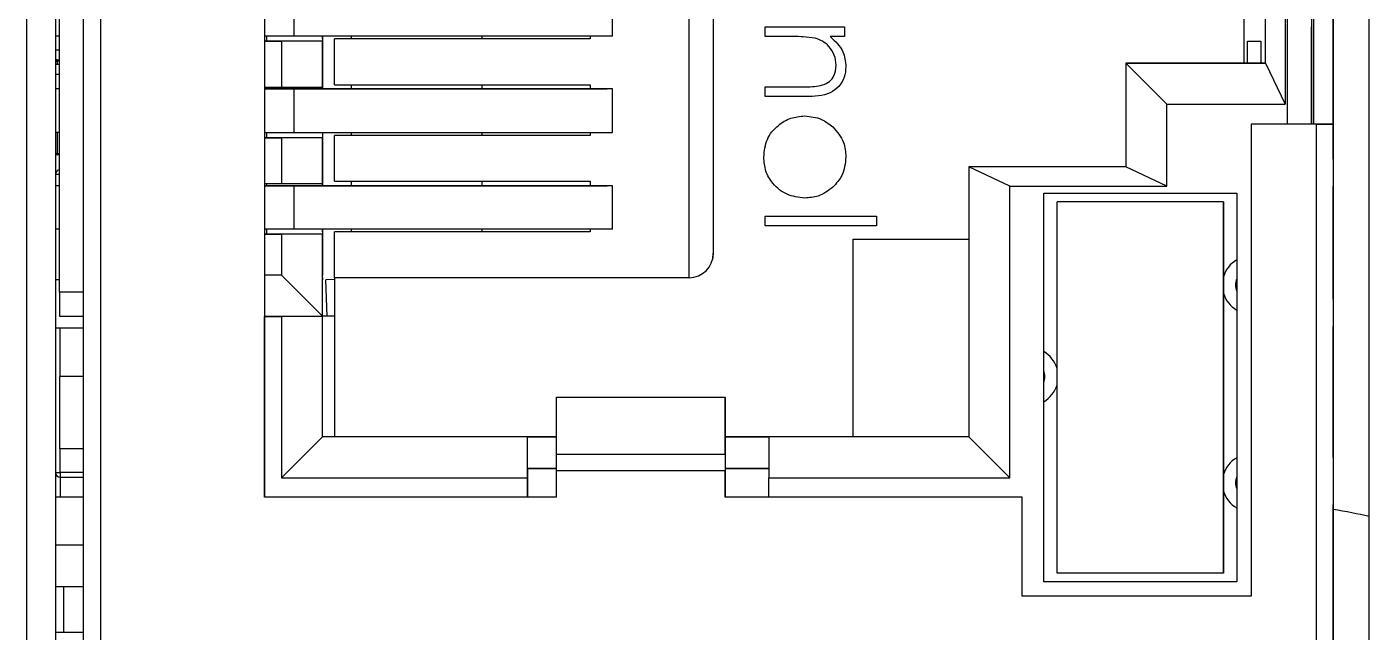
# Model space of a CAD drawing. Header units: inches. Extents: x 59 to 754, y 172 to 990.
# Drawn here: x 122.2 to 175.6, y 597.7 to 621.8 of the extents above; entities that cross this region are included whole.
import ezdxf

# ---------------------------------------------------------------- set-up
doc = ezdxf.new("R2010")
doc.units = ezdxf.units.IN
doc.header["$MEASUREMENT"] = 0
doc.layers.add('svg15406', color=7, linetype='Continuous')

msp = doc.modelspace()

# ---------------------------------------------------------------- linework, layer by layer
at = {"layer": 'svg15406', "color": 7, "lineweight": 30, "true_color": 0xffffff}
for points in [[(123.372, 718.883), (123.372, 536.189)], [(124.485, 537.001), (124.485, 718.057)], [(125.157, 717.385), (125.157, 537.673)], [(122.228, 538.898), (122.228, 716.174)], [(175.642, 538.898), (175.642, 716.174)], [(131.685, 652.009), (131.685, 603.049)], [(123.525, 611.217), (123.525, 644.809)], [(148.581, 611.785), (148.581, 644.233)], [(149.541, 643.273), (149.541, 612.745)], [(172.293, 637.163), (172.293, 618.697)], [(172.389, 617.895), (172.389, 637.163)], [(173.349, 637.163), (173.349, 617.895)], [(173.445, 617.895), (173.445, 637.163)], [(174.213, 617.895), (174.213, 637.163)], [(170.661, 635.689), (170.661, 620.329)], [(171.521, 620.329), (171.521, 635.689)], [(174.213, 629.358), (174.213, 620.693)], [(131.685, 623.213), (131.685, 621.197)], [(132.853, 623.12), (132.853, 621.393)], [(145.531, 621.393), (145.531, 623.12)], [(151.609, 621.379), (151.609, 621.766)], [(151.609, 621.766), (154.765, 621.766)], [(154.765, 621.766), (154.765, 621.379)], [(173.349, 617.895), (173.349, 621.769)], [(123.525, 621.393), (123.372, 621.393)], [(132.853, 621.393), (131.667, 621.393)], [(131.685, 621.197), (131.685, 619.373)], [(131.771, 621.197), (131.685, 621.197)], [(131.685, 621.197), (132.357, 621.197)], [(133.989, 621.197), (131.771, 621.197)], [(132.357, 621.197), (132.357, 619.373)], [(133.989, 621.197), (132.357, 621.197)], [(145.531, 621.393), (132.853, 621.393)], [(133.989, 621.293), (133.989, 621.393)], [(133.989, 621.393), (133.989, 621.293)], [(133.989, 621.393), (133.989, 621.197)], [(133.989, 621.393), (133.989, 619.299)], [(133.989, 621.293), (133.989, 621.293)], [(133.989, 619.373), (133.989, 621.197)], [(133.989, 621.197), (133.989, 621.197)], [(134.469, 619.465), (134.469, 621.289)], [(144.645, 621.289), (134.469, 621.289)], [(135.128, 621.393), (135.128, 621.289)], [(140.337, 621.393), (140.337, 621.289)], [(144.645, 621.393), (144.645, 621.289)], [(152.75, 621.379), (151.609, 621.379)], [(154.765, 621.379), (154.196, 621.379)], [(123.525, 620.836), (123.372, 620.836)], [(170.796, 621.193), (171.333, 621.193)], [(170.796, 620.329), (170.796, 621.193)], [(171.333, 621.193), (171.333, 620.329)], [(173.349, 621.193), (173.349, 617.895)], [(173.349, 621.193), (173.349, 621.193)], [(173.349, 617.895), (173.349, 621.193)], [(174.213, 616.509), (174.213, 620.752)], [(123.429, 620.458), (123.372, 620.458)], [(123.372, 620.401), (123.429, 620.401)], [(123.525, 620.269), (123.372, 620.269)], [(123.429, 620.458), (123.525, 620.458)], [(123.429, 620.401), (123.429, 620.458)], [(165.957, 620.329), (167.589, 618.697)], [(171.521, 620.329), (165.957, 620.329)], [(165.957, 620.329), (165.957, 616.201)], [(165.957, 620.329), (171.333, 620.329)], [(171.333, 620.329), (171.521, 620.329)], [(171.521, 620.329), (172.293, 618.697)], [(123.372, 619.891), (123.525, 619.891)], [(123.525, 619.299), (123.372, 619.299)], [(131.685, 619.373), (131.685, 617.357)], [(131.685, 619.373), (132.357, 619.373)], [(132.853, 619.299), (131.685, 619.299)], [(131.685, 619.299), (145.314, 619.299)], [(132.357, 619.373), (133.989, 619.373)], [(145.531, 619.299), (132.853, 619.299)], [(132.853, 619.299), (132.853, 617.561)], [(133.989, 619.373), (133.989, 619.299)], [(133.989, 619.373), (133.989, 619.373)], [(134.469, 619.465), (144.645, 619.465)], [(135.128, 619.465), (135.128, 619.299)], [(140.337, 619.465), (140.337, 619.299)], [(144.645, 619.465), (144.645, 619.299)], [(145.531, 619.299), (144.645, 619.299)], [(145.531, 617.561), (145.531, 619.299)], [(151.609, 618.997), (151.609, 619.385)], [(151.609, 619.385), (153.094, 619.385)], [(153.221, 618.997), (151.609, 618.997)], [(167.589, 615.433), (167.589, 618.697)], [(167.589, 618.697), (172.293, 618.697)], [(123.525, 617.561), (123.372, 617.561)], [(131.667, 617.561), (132.853, 617.561)], [(132.853, 617.561), (145.531, 617.561)], [(133.989, 617.561), (133.989, 617.357)], [(133.989, 617.561), (133.989, 615.44)], [(135.128, 617.561), (135.128, 617.449)], [(140.337, 617.561), (140.337, 617.449)], [(144.645, 617.561), (144.645, 617.449)], [(170.949, 617.895), (170.949, 599.113)], [(173.541, 617.895), (170.949, 617.895)], [(172.389, 617.895), (170.949, 617.895)], [(173.445, 617.895), (172.389, 617.895)], [(174.213, 617.895), (173.445, 617.895)], [(173.541, 577.643), (173.541, 617.895)], [(173.541, 617.895), (174.213, 617.895)], [(174.213, 617.895), (174.213, 577.643)], [(174.213, 617.6), (174.213, 616.63)], [(174.213, 617.479), (174.213, 608.873)], [(131.685, 617.357), (131.685, 615.533)], [(131.771, 617.357), (131.685, 617.357)], [(131.685, 617.357), (132.357, 617.357)], [(133.989, 617.357), (131.771, 617.357)], [(133.989, 617.357), (132.357, 617.357)], [(132.357, 617.357), (132.357, 615.533)], [(133.989, 617.357), (133.989, 617.357)], [(133.989, 615.533), (133.989, 617.357)], [(134.469, 615.625), (134.469, 617.449)], [(144.645, 617.449), (134.469, 617.449)], [(123.429, 616.735), (123.372, 616.735)], [(123.429, 616.735), (123.429, 616.678)], [(123.525, 616.678), (123.429, 616.678)], [(174.213, 616.504), (174.213, 616.509)], [(154.742, 616.063), (154.742, 616.063)], [(161.349, 615.433), (159.717, 616.201)], [(165.957, 616.201), (159.717, 616.201)], [(159.717, 616.201), (159.717, 605.449)], [(165.957, 616.201), (159.717, 616.201)], [(167.589, 615.433), (165.957, 616.201)], [(123.525, 615.44), (123.372, 615.44)], [(123.525, 615.44), (123.372, 615.44)], [(131.685, 615.533), (131.685, 613.517)], [(131.685, 615.533), (132.357, 615.533)], [(132.853, 615.44), (131.685, 615.44)], [(131.685, 615.44), (145.314, 615.44)], [(132.357, 615.533), (133.989, 615.533)], [(145.531, 615.44), (132.853, 615.44)], [(132.853, 615.44), (132.853, 613.713)], [(133.989, 615.44), (133.989, 615.629)], [(133.989, 615.533), (133.989, 615.44)], [(133.989, 615.533), (133.989, 615.533)], [(134.469, 615.625), (144.645, 615.625)], [(135.128, 615.625), (135.128, 615.44)], [(140.337, 615.625), (140.337, 615.44)], [(144.645, 615.625), (144.645, 615.44)], [(145.531, 615.44), (144.645, 615.44)], [(145.531, 613.713), (145.531, 615.44)], [(161.349, 603.817), (161.349, 615.433)], [(161.349, 615.433), (167.589, 615.433)], [(174.213, 615.418), (174.213, 614.57)], [(174.213, 614.449), (174.213, 615.418)], [(162.693, 615.145), (170.373, 615.145)], [(162.693, 599.689), (162.693, 615.145)], [(162.693, 608.847), (162.693, 615.145)], [(163.221, 600.025), (163.221, 614.809)], [(169.845, 614.809), (163.221, 614.809)], [(169.845, 614.809), (169.845, 600.025)], [(169.845, 611.826), (169.845, 614.809)], [(170.373, 615.145), (170.373, 599.689)], [(174.213, 614.449), (174.213, 614.449)], [(151.609, 613.846), (151.609, 614.234)], [(151.609, 614.234), (156.039, 614.234)], [(156.039, 613.846), (151.609, 613.846)], [(156.039, 614.234), (156.039, 613.846)], [(123.525, 613.713), (123.372, 613.713)], [(132.853, 613.713), (131.667, 613.713)], [(131.685, 613.517), (131.685, 611.889)], [(131.771, 613.517), (131.685, 613.517)], [(131.685, 613.517), (132.357, 613.517)], [(133.989, 613.517), (131.771, 613.517)], [(132.357, 613.517), (132.357, 611.889)], [(133.989, 613.517), (132.357, 613.517)], [(145.531, 613.713), (132.853, 613.713)], [(133.989, 613.613), (133.989, 613.713)], [(133.989, 613.713), (133.989, 613.517)], [(133.989, 613.713), (133.989, 611.889)], [(133.989, 610.257), (133.989, 613.517)], [(133.989, 613.517), (133.989, 613.517)], [(134.469, 611.785), (134.469, 613.609)], [(144.645, 613.609), (134.469, 613.609)], [(135.128, 613.713), (135.128, 613.609)], [(140.337, 613.713), (140.337, 613.609)], [(144.645, 613.713), (144.645, 613.609)], [(155.109, 613.321), (159.717, 613.321)], [(155.109, 613.321), (155.109, 613.321)], [(155.109, 613.321), (159.717, 613.321)], [(155.109, 605.449), (155.109, 613.321)], [(149.512, 612.513), (149.522, 612.558), (149.541, 612.745), (149.512, 612.513)], [(149.512, 612.513), (149.512, 612.513)], [(123.525, 611.7), (123.372, 611.7)], [(123.525, 611.699), (123.372, 611.699)], [(131.685, 611.889), (131.685, 610.249)], [(132.357, 611.889), (131.685, 611.889)], [(133.989, 610.257), (132.357, 611.889)], [(133.989, 611.701), (133.989, 611.889)], [(133.989, 611.793), (133.989, 611.701)], [(133.989, 610.253), (133.989, 611.793)], [(134.469, 611.717), (134.126, 611.705)], [(134.469, 611.716), (134.126, 611.704)], [(134.126, 611.704), (134.126, 611.705)], [(148.581, 611.785), (134.469, 611.785)], [(134.469, 611.785), (134.469, 605.449)], [(134.469, 611.785), (134.469, 610.253)], [(169.845, 611.826), (169.845, 611.826)], [(174.213, 610.934), (174.213, 611.903)], [(123.525, 611.217), (123.525, 610.257)], [(169.845, 603.954), (169.845, 611.168)], [(123.525, 610.257), (124.485, 610.257)], [(131.685, 610.257), (133.989, 610.257)], [(131.685, 603.049), (131.685, 610.249)], [(131.685, 610.249), (132.357, 610.249)], [(133.989, 610.249), (131.685, 610.249)], [(131.685, 610.249), (131.933, 610.249)], [(131.685, 610.249), (131.933, 610.249)], [(131.933, 610.249), (131.933, 610.257)], [(132.357, 610.249), (132.357, 603.817)], [(133.989, 610.249), (132.357, 610.249)], [(133.989, 610.257), (133.989, 610.253)], [(133.989, 610.249), (133.989, 610.253)], [(134.469, 610.253), (133.989, 610.253)], [(133.989, 610.249), (133.989, 610.249)], [(133.989, 605.449), (133.989, 610.249)], [(133.989, 605.449), (133.989, 610.249)], [(124.485, 609.779), (123.372, 609.779)], [(123.525, 607.857), (123.525, 604.977)], [(124.485, 607.857), (123.525, 607.857)], [(162.693, 607.609), (162.693, 608.089)], [(143.301, 607.031), (150.021, 607.031)], [(143.301, 604.764), (143.301, 607.031)], [(150.021, 604.764), (150.021, 607.031)], [(150.021, 607.031), (150.021, 606.267)], [(162.693, 599.689), (162.693, 606.852)], [(150.021, 606.267), (150.021, 604.201)], [(133.989, 605.449), (132.357, 603.817)], [(142.149, 605.449), (133.989, 605.449)], [(134.469, 605.449), (133.989, 605.449)], [(133.989, 605.449), (133.989, 605.449)], [(143.301, 605.449), (134.469, 605.449)], [(142.149, 605.449), (142.149, 605.449)], [(142.149, 604.201), (142.149, 605.449)], [(142.149, 603.817), (142.149, 605.449)], [(142.149, 605.449), (143.301, 605.449)], [(155.109, 605.449), (150.021, 605.449)], [(150.021, 605.449), (151.749, 605.449)], [(151.749, 605.449), (151.749, 603.817)], [(159.717, 605.449), (151.749, 605.449)], [(151.749, 605.449), (151.749, 605.449)], [(159.717, 605.449), (155.109, 605.449)], [(159.717, 605.449), (161.349, 603.817)], [(174.213, 605.6), (174.213, 602.761)], [(124.485, 604.977), (123.525, 604.977)], [(143.301, 604.764), (150.021, 604.764)], [(143.301, 604.096), (143.301, 604.764)], [(150.021, 604.764), (150.021, 604.096)], [(142.149, 604.201), (142.149, 603.049)], [(142.149, 604.201), (143.301, 604.201)], [(142.149, 604.201), (142.149, 604.201)], [(143.301, 604.201), (142.149, 604.201)], [(150.021, 604.201), (150.021, 604.143)], [(150.021, 604.201), (151.749, 604.201)], [(151.749, 604.201), (150.021, 604.201)], [(150.021, 604.143), (150.021, 604.009)], [(174.213, 604.489), (174.213, 602.569)], [(123.372, 604.036), (123.561, 604.036)], [(123.561, 604.036), (123.561, 603.847)], [(123.561, 603.847), (124.485, 603.847)], [(123.561, 603.847), (123.561, 603.059)], [(132.357, 603.817), (142.149, 603.817)], [(142.149, 603.049), (142.149, 603.817)], [(143.301, 603.049), (143.301, 604.096)], [(150.021, 604.096), (143.301, 604.096)], [(150.021, 603.049), (150.021, 604.096)], [(150.021, 604.009), (150.021, 603.049)], [(151.749, 603.049), (151.749, 603.817)], [(151.749, 603.817), (161.349, 603.817)], [(124.485, 603.059), (123.372, 603.059)], [(143.301, 603.049), (131.685, 603.049)], [(142.149, 603.049), (131.685, 603.049)], [(143.301, 603.049), (142.149, 603.049)], [(161.829, 603.049), (150.021, 603.049)], [(151.749, 603.049), (150.021, 603.049)], [(161.829, 603.049), (151.749, 603.049)], [(161.829, 599.113), (161.829, 603.049)], [(169.845, 600.025), (169.845, 603.296)], [(174.213, 603.54), (174.213, 602.57)], [(174.213, 602.569), (174.213, 602.761)], [(174.213, 592.969), (174.213, 602.569)], [(174.213, 596.504), (174.213, 602.405)], [(174.213, 601.773), (174.213, 597.954)], [(124.485, 601.139), (123.372, 601.139)], [(169.845, 600.025), (163.221, 600.025)], [(169.845, 600.025), (169.845, 600.025)], [(124.485, 599.482), (123.372, 599.482)], [(170.373, 599.689), (162.693, 599.689)], [(170.949, 599.113), (161.829, 599.113)], [(174.213, 598.084), (174.213, 598.943)], [(174.213, 598.896), (174.213, 598.192)], [(174.213, 598.192), (174.213, 597.38)], [(174.213, 596.504), (174.213, 598.084)], [(123.372, 597.686), (124.485, 597.686)]]:
    msp.add_lwpolyline(points, dxfattribs=at)
at = {"layer": 'svg15406', "color": 250, "lineweight": 30, "true_color": 0x414141}
for points in [[(131.771, 621.393), (131.771, 621.197)], [(123.525, 620.401), (123.429, 620.401)], [(123.429, 620.401), (123.429, 620.269)], [(131.771, 619.373), (131.771, 619.299)], [(123.429, 617.561), (123.429, 616.735)], [(131.771, 617.561), (131.771, 617.357)], [(123.429, 616.735), (123.525, 616.735)], [(123.372, 615.904), (123.525, 615.904)], [(131.771, 615.533), (131.771, 615.44)], [(131.771, 613.713), (131.771, 613.517)], [(134.178, 610.253), (134.126, 611.704)], [(124.485, 611.217), (123.525, 611.217)], [(123.561, 607.857), (123.561, 609.779)], [(123.561, 604.036), (123.561, 604.977)], [(124.485, 604.036), (123.561, 604.036)], [(123.684, 599.482), (123.684, 597.686)]]:
    msp.add_lwpolyline(points, dxfattribs=at)
at = {"layer": 'svg15406', "color": 7, "lineweight": 30, "true_color": 0xffffff}
for points, knots in [([(153.597, 621.319), (153.44, 621.341), (153.282, 621.362), (153.124, 621.372), (153, 621.379), (152.875, 621.379), (152.75, 621.379)], [0, 0, 0, 0, 1, 1, 1, 2, 2, 2, 2]), ([(154.433, 620.245), (154.419, 620.382), (154.405, 620.519), (154.358, 620.645), (154.311, 620.771), (154.231, 620.886), (154.138, 620.988), (154.065, 621.068), (153.983, 621.139), (153.892, 621.193), (153.8, 621.247), (153.699, 621.283), (153.597, 621.319)], [0, 0, 0, 0, 1, 1, 1, 2, 2, 2, 3, 3, 3, 4, 4, 4, 4]), ([(154.196, 621.379), (154.395, 621.195), (154.593, 621.01), (154.696, 620.78), (154.777, 620.598), (154.799, 620.388), (154.821, 620.178)], [0, 0, 0, 0, 1, 1, 1, 2, 2, 2, 2]), ([(174.213, 621.721), (174.213, 621.695), (174.213, 621.669), (174.213, 621.572), (174.213, 621.476), (174.213, 621.311), (174.213, 620.981), (174.213, 620.893), (174.213, 620.793), (174.213, 620.693)], [0, 0, 0, 0, 1, 1, 1, 2, 2, 2, 3, 3, 3, 3]), ([(174.213, 619.079), (174.213, 619.386), (174.213, 619.692), (174.213, 619.978), (174.213, 620.263), (174.213, 620.528), (174.213, 620.751), (174.213, 620.975), (174.213, 621.158), (174.213, 621.299), (174.213, 621.465), (174.213, 621.572), (174.213, 621.633), (174.213, 621.694), (174.213, 621.708), (174.213, 621.721)], [0, 0, 0, 0, 1, 1, 1, 2, 2, 2, 3, 3, 3, 4, 4, 4, 5, 5, 5, 5]), ([(174.213, 620.752), (174.213, 620.726), (174.213, 620.7), (174.213, 620.627), (174.213, 620.555), (174.213, 620.437), (174.213, 620.26), (174.213, 620.121), (174.213, 619.946), (174.213, 619.742), (174.213, 619.538), (174.213, 619.306), (174.213, 619.074)], [0, 0, 0, 0, 1, 1, 1, 2, 2, 2, 3, 3, 3, 4, 4, 4, 4]), ([(123.429, 620.458), (123.398, 620.458), (123.372, 620.433), (123.372, 620.401), (123.372, 620.401), (123.372, 620.401), (123.372, 620.401)], [0, 0, 0, 0, 1, 1, 1, 2, 2, 2, 2]), ([(123.429, 620.458), (123.398, 620.458), (123.372, 620.433), (123.372, 620.401), (123.372, 620.401), (123.372, 620.401), (123.372, 620.401)], [0, 0, 0, 0, 1, 1, 1, 2, 2, 2, 2]), ([(154.821, 620.178), (154.808, 620.036), (154.796, 619.894), (154.752, 619.762), (154.708, 619.629), (154.632, 619.505), (154.536, 619.4), (154.44, 619.295), (154.324, 619.208), (154.2, 619.147), (153.906, 619.003), (153.563, 619), (153.221, 618.997)], [0, 0, 0, 0, 1, 1, 1, 2, 2, 2, 3, 3, 3, 4, 4, 4, 4]), ([(153.812, 619.431), (153.912, 619.462), (154.013, 619.493), (154.102, 619.548), (154.191, 619.602), (154.268, 619.681), (154.319, 619.771), (154.4, 619.911), (154.416, 620.078), (154.433, 620.245)], [0, 0, 0, 0, 1, 1, 1, 2, 2, 2, 3, 3, 3, 3]), ([(153.094, 619.385), (153.228, 619.384), (153.363, 619.383), (153.497, 619.393), (153.602, 619.401), (153.707, 619.416), (153.812, 619.431)], [0, 0, 0, 0, 1, 1, 1, 2, 2, 2, 2]), ([(153.094, 619.385), (153.228, 619.384), (153.363, 619.383), (153.497, 619.393), (153.602, 619.401), (153.707, 619.416), (153.812, 619.431)], [0, 0, 0, 0, 1, 1, 1, 2, 2, 2, 2]), ([(174.213, 616.63), (174.213, 616.722), (174.213, 616.814), (174.213, 616.968), (174.213, 617.122), (174.213, 617.338), (174.213, 617.603), (174.213, 617.812), (174.213, 618.05), (174.213, 618.301), (174.213, 618.552), (174.213, 618.816), (174.213, 619.079)], [0, 0, 0, 0, 1, 1, 1, 2, 2, 2, 3, 3, 3, 4, 4, 4, 4]), ([(174.213, 619.074), (174.213, 618.872), (174.213, 618.671), (174.213, 618.49), (174.213, 618.309), (174.213, 618.148), (174.213, 618.023), (174.213, 617.825), (174.213, 617.712), (174.213, 617.6)], [0, 0, 0, 0, 1, 1, 1, 2, 2, 2, 3, 3, 3, 3]), ([(151.553, 616.586), (151.578, 616.828), (151.602, 617.07), (151.695, 617.287), (151.787, 617.503), (151.948, 617.693), (152.135, 617.848), (152.283, 617.97), (152.447, 618.07), (152.623, 618.128), (152.8, 618.187), (152.989, 618.204), (153.178, 618.222)], [0, 0, 0, 0, 1, 1, 1, 2, 2, 2, 3, 3, 3, 4, 4, 4, 4]), ([(153.178, 618.222), (153.411, 618.199), (153.644, 618.176), (153.848, 618.086), (154.01, 618.015), (154.154, 617.902), (154.298, 617.789)], [0, 0, 0, 0, 1, 1, 1, 2, 2, 2, 2]), ([(153.178, 618.222), (153.411, 618.199), (153.644, 618.176), (153.848, 618.086), (154.01, 618.015), (154.154, 617.902), (154.298, 617.789)], [0, 0, 0, 0, 1, 1, 1, 2, 2, 2, 2]), ([(154.298, 617.789), (154.467, 617.594), (154.637, 617.399), (154.722, 617.17), (154.79, 616.99), (154.805, 616.788), (154.821, 616.586)], [0, 0, 0, 0, 1, 1, 1, 2, 2, 2, 2]), ([(154.298, 617.789), (154.467, 617.594), (154.637, 617.399), (154.722, 617.17), (154.79, 616.99), (154.805, 616.788), (154.821, 616.586)], [0, 0, 0, 0, 1, 1, 1, 2, 2, 2, 2]), ([(174.213, 617.446), (174.213, 617.445), (174.213, 617.444), (174.213, 617.443), (174.213, 617.194), (174.213, 617.034), (174.213, 616.913), (174.213, 616.629), (174.213, 616.566), (174.213, 616.504)], [0, 0, 0, 0, 1, 1, 1, 2, 2, 2, 3, 3, 3, 3]), ([(123.372, 616.735), (123.372, 616.704), (123.398, 616.678), (123.429, 616.678), (123.429, 616.678), (123.429, 616.678), (123.429, 616.678)], [0, 0, 0, 0, 1, 1, 1, 2, 2, 2, 2]), ([(153.178, 614.954), (152.938, 614.984), (152.698, 615.013), (152.482, 615.106), (152.265, 615.199), (152.071, 615.355), (151.916, 615.542), (151.794, 615.688), (151.695, 615.853), (151.639, 616.03), (151.582, 616.208), (151.568, 616.397), (151.553, 616.586)], [0, 0, 0, 0, 1, 1, 1, 2, 2, 2, 3, 3, 3, 4, 4, 4, 4]), ([(154.821, 616.586), (154.794, 616.33), (154.767, 616.074), (154.659, 615.856), (154.573, 615.684), (154.437, 615.535), (154.301, 615.387)], [0, 0, 0, 0, 1, 1, 1, 2, 2, 2, 2]), ([(154.301, 615.387), (154.113, 615.247), (153.925, 615.108), (153.712, 615.037), (153.544, 614.981), (153.361, 614.967), (153.178, 614.954)], [0, 0, 0, 0, 1, 1, 1, 2, 2, 2, 2]), ([(174.213, 614.57), (174.213, 614.462), (174.213, 614.353), (174.213, 614.218), (174.213, 614.082), (174.213, 613.92), (174.213, 613.74), (174.213, 613.46), (174.213, 613.139), (174.213, 612.818)], [0, 0, 0, 0, 1, 1, 1, 2, 2, 2, 3, 3, 3, 3]), ([(174.213, 613.019), (174.213, 613.144), (174.213, 613.269), (174.213, 613.39), (174.213, 613.511), (174.213, 613.628), (174.213, 613.733), (174.213, 613.838), (174.213, 613.933), (174.213, 614.013), (174.213, 614.093), (174.213, 614.159), (174.213, 614.213), (174.213, 614.426), (174.213, 614.437), (174.213, 614.449)], [0, 0, 0, 0, 1, 1, 1, 2, 2, 2, 3, 3, 3, 4, 4, 4, 5, 5, 5, 5]), ([(174.213, 611.903), (174.213, 611.902), (174.213, 611.9), (174.213, 612.065), (174.213, 612.106), (174.213, 612.158), (174.213, 612.222), (174.213, 612.286), (174.213, 612.362), (174.213, 612.446), (174.213, 612.531), (174.213, 612.623), (174.213, 612.72), (174.213, 612.817), (174.213, 612.918), (174.213, 613.019)], [0, 0, 0, 0, 1, 1, 1, 2, 2, 2, 3, 3, 3, 4, 4, 4, 5, 5, 5, 5]), ([(174.213, 612.818), (174.213, 612.499), (174.213, 612.18), (174.213, 611.9), (174.213, 611.759), (174.213, 611.627), (174.213, 611.513), (174.213, 611.399), (174.213, 611.302), (174.213, 611.227), (174.213, 611.076), (174.213, 611.009), (174.213, 610.974), (174.213, 610.939), (174.213, 610.936), (174.213, 610.934)], [0, 0, 0, 0, 1, 1, 1, 2, 2, 2, 3, 3, 3, 4, 4, 4, 5, 5, 5, 5]), ([(169.845, 611.168), (169.845, 611.17), (169.845, 611.172), (169.845, 611.178), (169.845, 611.184), (169.845, 611.193), (169.845, 611.205), (169.845, 611.227), (169.845, 611.256), (169.845, 611.288), (169.845, 611.351), (169.845, 611.425), (169.845, 611.498), (169.845, 611.571), (169.845, 611.644), (169.845, 611.707), (169.845, 611.739), (169.845, 611.768), (169.845, 611.79), (169.845, 611.802), (169.845, 611.811), (169.845, 611.817), (169.845, 611.823), (169.845, 611.825), (169.845, 611.826)], [0, 0, 0, 0, 1, 1, 1, 2, 2, 2, 3, 3, 3, 4, 4, 4, 5, 5, 5, 6, 6, 6, 7, 7, 7, 8, 8, 8, 8]), ([(174.213, 609.843), (174.213, 609.817), (174.213, 609.792), (174.213, 609.7), (174.213, 609.608), (174.213, 609.45), (174.213, 609.122), (174.213, 609.045), (174.213, 608.959), (174.213, 608.873)], [0, 0, 0, 0, 1, 1, 1, 2, 2, 2, 3, 3, 3, 3]), ([(174.213, 607.237), (174.213, 607.544), (174.213, 607.851), (174.213, 608.134), (174.213, 608.417), (174.213, 608.675), (174.213, 608.895), (174.213, 609.116), (174.213, 609.3), (174.213, 609.434), (174.213, 609.75), (174.213, 609.796), (174.213, 609.843)], [0, 0, 0, 0, 1, 1, 1, 2, 2, 2, 3, 3, 3, 4, 4, 4, 4]), ([(162.693, 608.089), (162.693, 608.185), (162.693, 608.281), (162.693, 608.375), (162.693, 608.45), (162.693, 608.524), (162.693, 608.59), (162.693, 608.628), (162.693, 608.663), (162.693, 608.695), (162.693, 608.726), (162.693, 608.753), (162.693, 608.776), (162.693, 608.799), (162.693, 608.818), (162.693, 608.829), (162.693, 608.841), (162.693, 608.844), (162.693, 608.847)], [0, 0, 0, 0, 1, 1, 1, 2, 2, 2, 3, 3, 3, 4, 4, 4, 5, 5, 5, 6, 6, 6, 6]), ([(174.213, 608.873), (174.213, 608.845), (174.213, 608.817), (174.213, 608.559), (174.213, 608.43), (174.213, 608.243), (174.213, 608.011), (174.213, 607.895), (174.213, 607.767), (174.213, 607.631), (174.213, 607.496), (174.213, 607.354), (174.213, 607.212)], [0, 0, 0, 0, 1, 1, 1, 2, 2, 2, 3, 3, 3, 4, 4, 4, 4]), ([(174.213, 607.261), (174.213, 607.401), (174.213, 607.541), (174.213, 607.673), (174.213, 607.805), (174.213, 607.93), (174.213, 608.042), (174.213, 608.267), (174.213, 608.445), (174.213, 608.569), (174.213, 608.816), (174.213, 608.844), (174.213, 608.873)], [0, 0, 0, 0, 1, 1, 1, 2, 2, 2, 3, 3, 3, 4, 4, 4, 4]), ([(162.693, 606.852), (162.693, 606.855), (162.693, 606.859), (162.693, 606.869), (162.693, 606.881), (162.693, 606.899), (162.693, 606.923), (162.693, 606.945), (162.693, 606.972), (162.693, 607.002), (162.693, 607.034), (162.693, 607.07), (162.693, 607.108), (162.693, 607.174), (162.693, 607.247), (162.693, 607.322), (162.693, 607.416), (162.693, 607.513), (162.693, 607.609)], [0, 0, 0, 0, 1, 1, 1, 2, 2, 2, 3, 3, 3, 4, 4, 4, 5, 5, 5, 6, 6, 6, 6]), ([(174.213, 605.6), (174.213, 605.629), (174.213, 605.658), (174.213, 605.916), (174.213, 606.045), (174.213, 606.232), (174.213, 606.463), (174.213, 606.58), (174.213, 606.708), (174.213, 606.843), (174.213, 606.977), (174.213, 607.119), (174.213, 607.261)], [0, 0, 0, 0, 1, 1, 1, 2, 2, 2, 3, 3, 3, 4, 4, 4, 4]), ([(174.213, 604.63), (174.213, 604.649), (174.213, 604.667), (174.213, 604.767), (174.213, 604.866), (174.213, 605.047), (174.213, 605.331), (174.213, 605.555), (174.213, 605.844), (174.213, 606.173), (174.213, 606.501), (174.213, 606.869), (174.213, 607.237)], [0, 0, 0, 0, 1, 1, 1, 2, 2, 2, 3, 3, 3, 4, 4, 4, 4]), ([(174.213, 607.212), (174.213, 607.072), (174.213, 606.931), (174.213, 606.799), (174.213, 606.668), (174.213, 606.544), (174.213, 606.432), (174.213, 606.208), (174.213, 606.029), (174.213, 605.905), (174.213, 605.657), (174.213, 605.628), (174.213, 605.6)], [0, 0, 0, 0, 1, 1, 1, 2, 2, 2, 3, 3, 3, 4, 4, 4, 4]), ([(174.213, 605.572), (174.213, 605.383), (174.213, 605.193), (174.213, 605.054), (174.213, 604.711), (174.213, 604.671), (174.213, 604.63)], [0, 0, 0, 0, 1, 1, 1, 2, 2, 2, 2]), ([(169.845, 603.296), (169.845, 603.298), (169.845, 603.3), (169.845, 603.306), (169.845, 603.312), (169.845, 603.321), (169.845, 603.333), (169.845, 603.355), (169.845, 603.384), (169.845, 603.416), (169.845, 603.479), (169.845, 603.553), (169.845, 603.626), (169.845, 603.699), (169.845, 603.772), (169.845, 603.835), (169.845, 603.867), (169.845, 603.896), (169.845, 603.918), (169.845, 603.93), (169.845, 603.939), (169.845, 603.945), (169.845, 603.951), (169.845, 603.953), (169.845, 603.954)], [0, 0, 0, 0, 1, 1, 1, 2, 2, 2, 3, 3, 3, 4, 4, 4, 5, 5, 5, 6, 6, 6, 7, 7, 7, 8, 8, 8, 8])]:
    msp.add_open_spline(points, degree=3, knots=knots, dxfattribs=at)
for points in [[(123.525, 616.089), (123.436, 616.072), (123.372, 615.994), (123.372, 615.904)], [(123.525, 616.089), (123.436, 616.072), (123.372, 615.994), (123.372, 615.904)], [(148.581, 611.785), (149.111, 611.785), (149.541, 612.215), (149.541, 612.745)], [(170.373, 612.495), (170.118, 612.348), (169.929, 612.109), (169.845, 611.826)], [(170.373, 612.495), (170.118, 612.348), (169.929, 612.109), (169.845, 611.826)], [(170.373, 611.737), (170.309, 611.584), (170.309, 611.411), (170.373, 611.257)], [(169.845, 611.168), (169.929, 610.886), (170.118, 610.647), (170.373, 610.5)], [(163.221, 608.178), (163.137, 608.461), (162.948, 608.7), (162.693, 608.847)], [(163.221, 608.178), (163.137, 608.461), (162.948, 608.7), (162.693, 608.847)], [(162.693, 607.609), (162.757, 607.763), (162.757, 607.936), (162.693, 608.089)], [(162.693, 606.852), (162.948, 606.999), (163.137, 607.238), (163.221, 607.52)], [(170.373, 604.623), (170.118, 604.476), (169.929, 604.237), (169.845, 603.954)], [(170.373, 604.623), (170.118, 604.476), (169.929, 604.237), (169.845, 603.954)], [(123.372, 604.036), (123.372, 603.932), (123.457, 603.847), (123.561, 603.847)], [(170.373, 603.865), (170.309, 603.712), (170.309, 603.539), (170.373, 603.385)], [(169.845, 603.296), (169.929, 603.014), (170.118, 602.775), (170.373, 602.628)], [(175.642, 602.291), (175.194, 602.385), (174.717, 602.478), (174.213, 602.569)]]:
    msp.add_open_spline(points, degree=3, dxfattribs=at)

doc.saveas('drawing.dxf')
